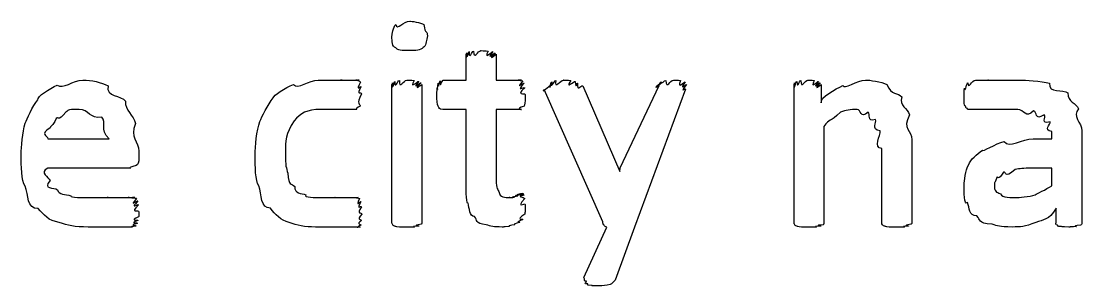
# Model space of a CAD drawing. Header units: millimetres. Extents: x 0 to 216, y 0 to 279.
# Drawn here: x 143.5 to 156.22, y 56.94 to 60.12 of the extents above; entities that cross this region are included whole.
import ezdxf

# ---------------------------------------------------------------- set-up
doc = ezdxf.new("R2010")
doc.units = ezdxf.units.MM
doc.layers.get('0').update_dxf_attribs({"linetype": 'CONTINUOUS'})

msp = doc.modelspace()

# ---------------------------------------------------------------- linework, layer by layer
at = {"color": 0}
for p, q in [((148.375, 59.9405), (148.375, 59.9405)), ((148.84, 59.4113), (148.84, 59.72)), ((149.199, 59.72), (149.199, 59.4113)), ((148.565, 59.4113), (148.84, 59.4113)), ((149.199, 59.4113), (149.502, 59.4113)), ((147.95, 57.7024), (147.95, 59.3563)), ((148.308, 59.3563), (148.308, 57.7024)), ((150.476, 57.7081), (149.776, 59.2956)), ((150.239, 59.3397), (150.68, 58.3145)), ((150.686, 58.3586), (151.154, 59.3453)), ((151.468, 59.3012), (150.857, 57.6474)), ((152.771, 57.7024), (152.771, 59.3563)), ((153.096, 59.3563), (153.096, 59.1358)), ((148.84, 59.0585), (148.559, 59.0585)), ((148.84, 58.1656), (148.84, 59.0585)), ((149.502, 59.0585), (149.199, 59.0585)), ((149.199, 59.0585), (149.199, 58.287)), ((153.129, 58.8546), (153.129, 57.7024)), ((155.862, 58.7058), (155.862, 58.7939)), ((156.22, 58.7996), (156.22, 57.7024)), ((143.824, 58.7058), (144.558, 58.7058)), ((154.182, 58.6948), (154.182, 57.7024)), ((155.636, 58.7058), (155.862, 58.7058)), ((144.916, 58.5569), (144.916, 58.4962)), ((153.823, 57.7024), (153.823, 58.59)), ((144.811, 58.353), (143.824, 58.353)), ((150.68, 58.3145), (150.686, 58.3586)), ((155.862, 58.353), (155.625, 58.353)), ((155.862, 58.1434), (155.862, 58.353)), ((149.546, 57.9176), (149.546, 57.9176)), ((155.911, 57.7024), (155.911, 57.8735)), ((147.589, 57.8019), (147.589, 57.8019)), ((150.25, 57.041), (150.526, 57.6474)), ((150.857, 57.6474), (150.625, 57.0082))]:
    msp.add_line(p, q, dxfattribs=at)
for points in [[(147.95, 59.9405), (147.95, 59.9475), (147.964, 60.0523), (147.995, 60.0784)], [(147.995, 60.0784), (148.012, 59.9983), (148.084, 60.1169), (148.165, 60.1169)], [(148.165, 60.1169), (148.174, 60.1169), (148.3, 60.1031), (148.331, 60.0784)], [(148.331, 60.0784), (148.35, 59.9514), (148.375, 60.0093), (148.375, 59.9405)], [(147.995, 59.7972), (147.95, 59.811), (147.95, 59.8703), (147.95, 59.9405)], [(148.375, 59.9405), (148.35, 59.8152), (148.358, 59.8276), (148.325, 59.8029)], [(148.16, 59.7641), (148.008, 59.7641), (148.023, 59.775), (147.995, 59.7972)], [(148.325, 59.8029), (148.288, 59.7641), (148.24, 59.7641), (148.16, 59.7641)], [(148.929, 59.7588), (148.924, 59.6456), (148.984, 59.7641), (149.017, 59.7641)], [(149.017, 59.7641), (148.995, 59.7641), (149.083, 59.7613), (149.105, 59.7588)], [(148.84, 59.72), (148.84, 59.6209), (148.842, 59.7285), (148.846, 59.7366)], [(148.846, 59.7366), (148.851, 59.6346), (148.863, 59.7489), (148.874, 59.7531)], [(148.874, 59.7531), (148.876, 59.6427), (148.907, 59.7588), (148.929, 59.7588)], [(149.105, 59.7588), (149.042, 59.6427), (149.149, 59.756), (149.16, 59.7531)], [(149.16, 59.7531), (149.068, 59.6346), (149.184, 59.7436), (149.188, 59.7366)], [(149.188, 59.7366), (149.079, 59.6209), (149.199, 59.7228), (149.199, 59.72)], [(143.935, 59.3506), (144.001, 59.2928), (144.129, 59.4113), (144.243, 59.4113)], [(144.243, 59.4113), (144.35, 59.4113), (144.461, 59.3866), (144.546, 59.3397)], [(146.768, 59.3563), (146.824, 59.2928), (146.958, 59.4113), (147.066, 59.4113)], [(147.066, 59.4113), (147.1, 59.4113), (147.166, 59.4113), (147.215, 59.4113)], [(147.215, 59.4113), (147.199, 59.4113), (147.311, 59.4113), (147.352, 59.4113)], [(147.352, 59.4113), (147.28, 59.4113), (147.429, 59.4113), (147.463, 59.4113)], [(147.463, 59.4113), (147.464, 59.4113), (147.518, 59.4113), (147.528, 59.4113)], [(147.528, 59.4113), (147.49, 59.4113), (147.552, 59.4113), (147.556, 59.4113)], [(147.556, 59.4113), (147.501, 59.4113), (147.569, 59.4018), (147.573, 59.3838)], [(147.573, 59.3838), (147.508, 59.2596), (147.578, 59.3506), (147.578, 59.3288)], [(147.956, 59.3781), (147.961, 59.279), (147.972, 59.3908), (147.983, 59.3947)], [(147.983, 59.3947), (147.986, 59.2899), (148.016, 59.406), (148.039, 59.406)], [(148.039, 59.406), (148.034, 59.2928), (148.094, 59.4113), (148.127, 59.4113)], [(148.127, 59.4113), (148.105, 59.4113), (148.193, 59.4085), (148.215, 59.406)], [(148.215, 59.406), (148.151, 59.2899), (148.259, 59.4018), (148.27, 59.3947)], [(148.27, 59.3947), (148.178, 59.279), (148.293, 59.3852), (148.298, 59.3781)], [(148.504, 59.3729), (148.506, 59.2818), (148.518, 59.3961), (148.526, 59.4004)], [(148.526, 59.4004), (148.524, 59.2928), (148.55, 59.4113), (148.565, 59.4113)], [(149.502, 59.4113), (149.406, 59.4113), (149.514, 59.4071), (149.519, 59.4004)], [(149.519, 59.4004), (149.417, 59.2818), (149.531, 59.3866), (149.535, 59.3729)], [(149.853, 59.3563), (149.831, 59.2709), (149.856, 59.381), (149.865, 59.3894)], [(149.865, 59.3894), (149.849, 59.2861), (149.892, 59.4018), (149.914, 59.406)], [(149.914, 59.406), (149.897, 59.2928), (149.97, 59.4113), (150.008, 59.4113)], [(150.008, 59.4113), (149.97, 59.4113), (150.074, 59.4085), (150.096, 59.406)], [(150.096, 59.406), (150.015, 59.2899), (150.134, 59.4018), (150.145, 59.3947)], [(150.145, 59.3947), (150.158, 59.279), (150.169, 59.3838), (150.173, 59.3729)], [(151.154, 59.3453), (151.058, 59.2748), (151.171, 59.3852), (151.182, 59.3894)], [(151.182, 59.3894), (151.08, 59.2861), (151.209, 59.4018), (151.232, 59.406)], [(151.232, 59.406), (151.243, 59.2928), (151.284, 59.4113), (151.325, 59.4113)], [(151.325, 59.4113), (151.316, 59.4113), (151.386, 59.4085), (151.408, 59.406)], [(151.408, 59.406), (151.364, 59.2861), (151.452, 59.3961), (151.463, 59.3894)], [(151.463, 59.3894), (151.386, 59.2709), (151.48, 59.37), (151.48, 59.3563)], [(152.776, 59.3781), (152.777, 59.279), (152.789, 59.3908), (152.804, 59.3947)], [(152.804, 59.3947), (152.806, 59.2899), (152.834, 59.406), (152.853, 59.406)], [(152.853, 59.406), (152.848, 59.2928), (152.903, 59.4113), (152.936, 59.4113)], [(152.936, 59.4113), (152.91, 59.4113), (152.991, 59.4085), (153.013, 59.406)], [(153.013, 59.406), (152.954, 59.2899), (153.052, 59.4018), (153.063, 59.3947)], [(153.063, 59.3947), (152.976, 59.279), (153.081, 59.3852), (153.085, 59.3781)], [(153.355, 59.3453), (153.366, 59.2928), (153.533, 59.4113), (153.625, 59.4113)], [(153.625, 59.4113), (153.677, 59.4113), (153.814, 59.3919), (153.884, 59.3563)], [(154.853, 59.3781), (154.856, 59.2928), (154.903, 59.4113), (154.947, 59.4113)], [(154.947, 59.4113), (154.944, 59.4113), (155.042, 59.4113), (155.101, 59.4113)], [(155.101, 59.4113), (155.062, 59.4113), (155.222, 59.4113), (155.289, 59.4113)], [(155.289, 59.4113), (155.316, 59.4113), (155.428, 59.4113), (155.498, 59.4113)], [(155.498, 59.4113), (155.517, 59.4113), (155.742, 59.3975), (155.834, 59.3729)], [(143.703, 59.1742), (143.699, 59.213), (143.842, 59.3094), (143.935, 59.3506)], [(144.546, 59.3397), (144.519, 59.2018), (144.701, 59.2349), (144.756, 59.1577)], [(146.526, 59.1965), (146.523, 59.224), (146.675, 59.3231), (146.768, 59.3563)], [(147.578, 59.3288), (147.512, 59.2155), (147.584, 59.279), (147.584, 59.2459)], [(147.95, 59.3563), (147.95, 59.2638), (147.952, 59.37), (147.956, 59.3781)], [(148.298, 59.3781), (148.189, 59.2638), (148.308, 59.363), (148.308, 59.3563)], [(148.488, 59.2349), (148.488, 59.2088), (148.489, 59.2956), (148.493, 59.3178)], [(148.493, 59.3178), (148.495, 59.2529), (148.5, 59.3577), (148.504, 59.3729)], [(149.535, 59.3729), (149.425, 59.2529), (149.541, 59.3397), (149.541, 59.3178)], [(149.541, 59.3178), (149.427, 59.2088), (149.546, 59.2681), (149.546, 59.2349)], [(149.776, 59.2956), (149.714, 59.242), (149.853, 59.3411), (149.853, 59.3563)], [(150.173, 59.3729), (150.169, 59.2596), (150.202, 59.3535), (150.239, 59.3397)], [(151.48, 59.3563), (151.386, 59.242), (151.475, 59.3231), (151.468, 59.3012)], [(152.771, 59.3563), (152.771, 59.2638), (152.772, 59.37), (152.776, 59.3781)], [(153.085, 59.3781), (152.987, 59.2638), (153.096, 59.363), (153.096, 59.3563)], [(153.096, 59.1358), (153.075, 59.2046), (153.27, 59.3012), (153.355, 59.3453)], [(153.884, 59.3563), (153.939, 59.2197), (154.016, 59.2695), (154.061, 59.2074)], [(154.809, 59.213), (154.809, 59.2046), (154.81, 59.2899), (154.814, 59.3122)], [(154.814, 59.3122), (154.82, 59.2487), (154.833, 59.3563), (154.853, 59.3781)], [(155.834, 59.3729), (155.819, 59.242), (155.999, 59.3079), (156.054, 59.2571)], [(156.054, 59.2571), (156.051, 59.1386), (156.155, 59.1414), (156.181, 59.0642)], [(143.554, 58.8931), (143.574, 58.94), (143.64, 59.0973), (143.703, 59.1742)], [(144.756, 59.1577), (144.746, 59.0476), (144.851, 58.9897), (144.877, 58.8878)], [(146.366, 58.9153), (146.388, 58.9594), (146.459, 59.122), (146.526, 59.1965)], [(147.584, 59.2459), (147.512, 59.1136), (147.578, 59.1263), (147.567, 59.0973)], [(148.504, 59.0973), (148.488, 59.1136), (148.488, 59.1714), (148.488, 59.2349)], [(149.546, 59.2349), (149.546, 59.1136), (149.542, 59.1263), (149.535, 59.0973)], [(154.061, 59.2074), (154.027, 59.0984), (154.135, 59.0765), (154.154, 58.9926)], [(154.809, 59.1467), (154.809, 59.1386), (154.809, 59.1908), (154.809, 59.213)], [(154.825, 59.0973), (154.812, 59.0984), (154.812, 59.1273), (154.809, 59.1467)], [(144.04, 59.0254), (143.935, 58.9001), (143.957, 58.9813), (143.924, 58.9485)], [(144.199, 59.0585), (144.026, 59.0585), (144.086, 59.0476), (144.04, 59.0254)], [(144.47, 58.965), (144.323, 58.94), (144.321, 59.0585), (144.199, 59.0585)], [(147.093, 59.0585), (146.931, 59.0585), (146.852, 59.0116), (146.779, 58.9209)], [(147.264, 59.0585), (147.133, 59.0585), (147.159, 59.0585), (147.093, 59.0585)], [(147.385, 59.0585), (147.347, 59.0585), (147.311, 59.0585), (147.264, 59.0585)], [(147.473, 59.0585), (147.416, 59.0585), (147.421, 59.0585), (147.385, 59.0585)], [(147.528, 59.0585), (147.46, 59.0585), (147.496, 59.0585), (147.473, 59.0585)], [(147.567, 59.0973), (147.49, 59.0585), (147.542, 59.0585), (147.528, 59.0585)], [(148.559, 59.0585), (148.512, 59.0585), (148.518, 59.0709), (148.504, 59.0973)], [(149.535, 59.0973), (149.414, 59.0585), (149.516, 59.0585), (149.502, 59.0585)], [(153.327, 59.0254), (153.197, 58.9001), (153.198, 58.9499), (153.129, 58.8546)], [(153.526, 59.0585), (153.443, 59.0585), (153.393, 59.0476), (153.327, 59.0254)], [(153.658, 59.0254), (153.56, 58.94), (153.577, 59.0585), (153.526, 59.0585)], [(153.746, 58.9372), (153.633, 58.9001), (153.694, 59.0063), (153.658, 59.0254)], [(154.848, 59.0695), (154.827, 59.0723), (154.832, 59.086), (154.825, 59.0973)], [(154.875, 59.0585), (154.842, 59.0585), (154.854, 59.0613), (154.848, 59.0695)], [(154.947, 59.0585), (154.867, 59.0585), (154.889, 59.0585), (154.875, 59.0585)], [(155.068, 59.0585), (154.933, 59.0585), (154.98, 59.0585), (154.947, 59.0585)], [(155.233, 59.0585), (155.146, 59.0585), (155.115, 59.0585), (155.068, 59.0585)], [(155.454, 59.0585), (155.274, 59.0585), (155.299, 59.0585), (155.233, 59.0585)], [(155.641, 59.0419), (155.547, 58.94), (155.527, 59.0585), (155.454, 59.0585)], [(155.768, 58.9926), (155.649, 58.9181), (155.692, 59.031), (155.641, 59.0419)], [(156.181, 59.0642), (156.101, 58.9841), (156.22, 58.8987), (156.22, 58.7996)], [(143.505, 58.5241), (143.505, 58.6024), (143.521, 58.783), (143.554, 58.8931)], [(143.924, 58.9485), (143.871, 58.838), (143.87, 58.8821), (143.852, 58.838)], [(144.558, 58.7058), (144.445, 58.8162), (144.531, 58.9015), (144.47, 58.965)], [(144.877, 58.8878), (144.797, 58.7237), (144.916, 58.674), (144.916, 58.5569)], [(146.31, 58.5075), (146.31, 58.6176), (146.328, 58.8049), (146.366, 58.9153)], [(146.779, 58.9209), (146.67, 58.7569), (146.674, 58.6962), (146.674, 58.5241)], [(153.802, 58.7996), (153.682, 58.8229), (153.771, 58.9001), (153.746, 58.9372)], [(154.154, 58.9926), (154.063, 58.8162), (154.182, 58.8119), (154.182, 58.6948)], [(155.84, 58.9097), (155.715, 58.874), (155.801, 58.9703), (155.768, 58.9926)], [(155.862, 58.7939), (155.746, 58.8077), (155.853, 58.8768), (155.84, 58.9097)], [(143.852, 58.838), (143.717, 58.7527), (143.824, 58.7527), (143.824, 58.7058)], [(153.823, 58.59), (153.708, 58.5982), (153.815, 58.747), (153.802, 58.7996)], [(155.029, 58.5682), (155.025, 58.5431), (155.185, 58.6507), (155.289, 58.6726)], [(155.289, 58.6726), (155.349, 58.5872), (155.506, 58.7058), (155.636, 58.7058)], [(143.554, 58.1381), (143.505, 58.2013), (143.505, 58.3766), (143.505, 58.5241)], [(144.916, 58.4962), (144.916, 58.3971), (144.905, 58.408), (144.883, 58.3861)], [(146.354, 58.1434), (146.31, 58.2013), (146.31, 58.371), (146.31, 58.5075)], [(146.674, 58.5241), (146.67, 58.3777), (146.683, 58.3586), (146.702, 58.2923)], [(154.864, 58.3971), (154.886, 58.4521), (154.959, 58.5241), (155.029, 58.5682)], [(144.883, 58.3861), (144.753, 58.353), (144.836, 58.353), (144.811, 58.353)], [(154.809, 58.1547), (154.809, 58.1946), (154.827, 58.3269), (154.864, 58.3971)], [(143.824, 58.353), (143.717, 58.2979), (143.833, 58.2482), (143.852, 58.2041)], [(146.702, 58.2923), (146.707, 58.1325), (146.747, 58.1766), (146.784, 58.1325)], [(149.199, 58.287), (149.196, 58.0954), (149.21, 58.1187), (149.232, 58.0718)], [(155.2, 58.2429), (155.169, 58.1395), (155.172, 58.1946), (155.172, 58.1656)], [(155.283, 58.3036), (155.206, 58.1875), (155.218, 58.2676), (155.2, 58.2429)], [(155.421, 58.3364), (155.279, 58.2164), (155.319, 58.3173), (155.283, 58.3036)], [(155.625, 58.353), (155.51, 58.353), (155.479, 58.3477), (155.421, 58.3364)], [(143.709, 57.8679), (143.574, 57.8679), (143.59, 58.0305), (143.554, 58.1381)], [(143.852, 58.2041), (143.754, 58.0954), (143.899, 58.1272), (143.94, 58.094)], [(146.492, 57.8735), (146.372, 57.8707), (146.388, 58.0362), (146.354, 58.1434)], [(146.784, 58.1325), (146.78, 58.0443), (146.865, 58.0552), (146.917, 58.0334)], [(148.863, 57.9342), (148.84, 57.9039), (148.84, 58.0775), (148.84, 58.1656)], [(154.848, 57.9395), (154.809, 57.9039), (154.809, 58.0732), (154.809, 58.1547)], [(155.172, 58.1656), (155.169, 58.0581), (155.196, 58.0732), (155.244, 58.0443)], [(155.663, 58.0334), (155.676, 58.0471), (155.791, 58.0954), (155.862, 58.1434)], [(143.94, 58.094), (143.953, 58.0334), (144.034, 58.0401), (144.1, 58.0224)], [(144.1, 58.0224), (144.085, 58.0002), (144.246, 58.0002), (144.343, 58.0002)], [(144.343, 58.0002), (144.376, 58.0002), (144.487, 58.0002), (144.546, 58.0002)], [(144.546, 58.0002), (144.493, 58.0002), (144.654, 58.0002), (144.695, 58.0002)], [(144.695, 58.0002), (144.695, 58.0002), (144.774, 58.0002), (144.8, 58.0002)], [(144.8, 58.0002), (144.75, 58.0002), (144.851, 58.0002), (144.866, 58.0002)], [(144.866, 58.0002), (144.775, 58.0002), (144.884, 57.996), (144.888, 57.9893)], [(144.888, 57.9893), (144.786, 57.8707), (144.901, 57.9755), (144.905, 57.9617)], [(146.917, 58.0334), (146.886, 58.0002), (147.032, 58.0002), (147.099, 58.0002)], [(147.099, 58.0002), (147.137, 58.0002), (147.221, 58.0002), (147.27, 58.0002)], [(147.27, 58.0002), (147.233, 58.0002), (147.359, 58.0002), (147.396, 58.0002)], [(147.396, 58.0002), (147.424, 58.0002), (147.463, 58.0002), (147.484, 58.0002)], [(147.484, 58.0002), (147.471, 58.0002), (147.53, 58.0002), (147.545, 58.0002)], [(147.545, 58.0002), (147.493, 58.0002), (147.557, 57.996), (147.562, 57.9893)], [(147.562, 57.9893), (147.504, 57.8679), (147.574, 57.9684), (147.578, 57.9508)], [(149.232, 58.0718), (149.244, 58.0002), (149.301, 58.0002), (149.364, 58.0002)], [(149.364, 58.0002), (149.328, 58.0002), (149.404, 58.0016), (149.419, 58.0058)], [(149.419, 58.0058), (149.359, 58.0111), (149.447, 58.0182), (149.458, 58.0224)], [(149.458, 58.0224), (149.383, 58.0224), (149.483, 58.0348), (149.491, 58.039)], [(149.491, 58.039), (149.403, 58.0334), (149.51, 58.0499), (149.519, 58.0499)], [(149.519, 58.0499), (149.414, 58.0334), (149.526, 58.0471), (149.529, 58.0443)], [(149.529, 58.0443), (149.421, 58.0291), (149.535, 58.039), (149.535, 58.0277)], [(149.535, 58.0277), (149.425, 58.0111), (149.541, 58.0072), (149.541, 57.9893)], [(149.541, 57.9893), (149.427, 57.857), (149.546, 57.9466), (149.546, 57.9176)], [(155.244, 58.0443), (155.268, 58.0002), (155.367, 58.0002), (155.459, 58.0002)], [(155.459, 58.0002), (155.433, 58.0002), (155.6, 58.0111), (155.663, 58.0334)], [(143.962, 57.7024), (143.827, 57.7204), (143.778, 57.7935), (143.709, 57.8679)], [(144.905, 57.9617), (144.794, 57.846), (144.911, 57.9342), (144.911, 57.912)], [(144.911, 57.912), (144.797, 57.8019), (144.916, 57.8626), (144.916, 57.8294)], [(146.719, 57.7024), (146.611, 57.7247), (146.554, 57.7991), (146.492, 57.8735)], [(147.578, 57.9508), (147.512, 57.8347), (147.584, 57.9148), (147.584, 57.8901)], [(147.584, 57.8901), (147.515, 57.7825), (147.589, 57.8347), (147.589, 57.8019)], [(148.94, 57.7744), (148.874, 57.7755), (148.88, 57.8707), (148.863, 57.9342)], [(149.546, 57.9176), (149.546, 57.7797), (149.543, 57.8309), (149.541, 57.8019)], [(154.963, 57.7797), (154.864, 57.7797), (154.876, 57.8764), (154.848, 57.9395)], [(155.911, 57.8735), (155.823, 57.7204), (155.757, 57.7384), (155.669, 57.7024)], [(144.911, 57.7688), (144.794, 57.7137), (144.908, 57.7384), (144.905, 57.7247)], [(144.916, 57.8294), (144.916, 57.7465), (144.913, 57.7868), (144.911, 57.7688)], [(147.589, 57.8019), (147.515, 57.7204), (147.586, 57.7465), (147.584, 57.7247)], [(149.078, 57.6749), (148.942, 57.6873), (148.976, 57.7303), (148.94, 57.7744)], [(149.519, 57.7356), (149.403, 57.6943), (149.498, 57.7137), (149.48, 57.7024)], [(149.541, 57.8019), (149.421, 57.7204), (149.529, 57.7494), (149.519, 57.7356)], [(155.145, 57.6806), (154.963, 57.6915), (155.014, 57.7356), (154.963, 57.7797)], [(144.309, 57.6474), (144.144, 57.6474), (144.061, 57.6654), (143.962, 57.7024)], [(144.525, 57.6474), (144.353, 57.6474), (144.387, 57.6474), (144.309, 57.6474)], [(144.701, 57.6474), (144.603, 57.6474), (144.591, 57.6474), (144.525, 57.6474)], [(144.828, 57.6474), (144.706, 57.6474), (144.752, 57.6474), (144.701, 57.6474)], [(144.883, 57.6584), (144.773, 57.6474), (144.861, 57.6474), (144.828, 57.6474)], [(144.899, 57.6915), (144.784, 57.6654), (144.89, 57.6696), (144.883, 57.6584)], [(144.905, 57.7247), (144.791, 57.6873), (144.902, 57.7024), (144.899, 57.6915)], [(147.032, 57.6474), (146.909, 57.6474), (146.809, 57.6654), (146.719, 57.7024)], [(147.192, 57.6474), (147.082, 57.6474), (147.088, 57.6474), (147.032, 57.6474)], [(147.341, 57.6474), (147.188, 57.6474), (147.248, 57.6474), (147.192, 57.6474)], [(147.463, 57.6474), (147.398, 57.6474), (147.388, 57.6474), (147.341, 57.6474)], [(147.54, 57.6474), (147.468, 57.6474), (147.498, 57.6474), (147.463, 57.6474)], [(147.567, 57.6474), (147.497, 57.6474), (147.554, 57.6474), (147.54, 57.6474)], [(147.578, 57.6696), (147.508, 57.6474), (147.574, 57.6474), (147.567, 57.6474)], [(147.584, 57.7247), (147.512, 57.6763), (147.581, 57.6834), (147.578, 57.6696)], [(147.956, 57.6806), (147.95, 57.6763), (147.95, 57.6943), (147.95, 57.7024)], [(147.983, 57.6584), (147.961, 57.6612), (147.963, 57.6721), (147.956, 57.6806)], [(148.039, 57.6474), (147.986, 57.6502), (147.997, 57.6545), (147.983, 57.6584)], [(148.127, 57.6474), (148.034, 57.6474), (148.063, 57.6474), (148.039, 57.6474)], [(148.215, 57.6474), (148.105, 57.6474), (148.162, 57.6474), (148.127, 57.6474)], [(148.27, 57.6584), (148.151, 57.6502), (148.24, 57.6502), (148.215, 57.6474)], [(148.298, 57.6806), (148.178, 57.6612), (148.284, 57.6654), (148.27, 57.6584)], [(148.308, 57.7024), (148.306, 57.6763), (148.305, 57.6873), (148.298, 57.6806)], [(149.271, 57.6474), (149.171, 57.6474), (149.133, 57.6559), (149.078, 57.6749)], [(149.348, 57.6531), (149.271, 57.6474), (149.295, 57.6474), (149.271, 57.6474)], [(149.419, 57.6749), (149.321, 57.6584), (149.372, 57.6598), (149.348, 57.6531)], [(149.48, 57.7024), (149.365, 57.6721), (149.441, 57.682), (149.419, 57.6749)], [(150.493, 57.6696), (150.484, 57.6721), (150.479, 57.6929), (150.476, 57.7081)], [(150.526, 57.6474), (150.504, 57.6502), (150.504, 57.6584), (150.493, 57.6696)], [(152.776, 57.6806), (152.771, 57.6763), (152.771, 57.6943), (152.771, 57.7024)], [(152.804, 57.6584), (152.782, 57.6612), (152.783, 57.6721), (152.776, 57.6806)], [(152.859, 57.6474), (152.806, 57.6502), (152.818, 57.6545), (152.804, 57.6584)], [(152.947, 57.6474), (152.855, 57.6474), (152.884, 57.6474), (152.859, 57.6474)], [(153.035, 57.6474), (152.925, 57.6474), (152.983, 57.6474), (152.947, 57.6474)], [(153.09, 57.6584), (152.972, 57.6502), (153.06, 57.6502), (153.035, 57.6474)], [(153.118, 57.6749), (152.998, 57.6612), (153.104, 57.6654), (153.09, 57.6584)], [(153.129, 57.7024), (153.126, 57.6721), (153.125, 57.682), (153.118, 57.6749)], [(153.829, 57.6749), (153.825, 57.6721), (153.823, 57.6915), (153.823, 57.7024)], [(153.857, 57.6584), (153.836, 57.6612), (153.836, 57.6711), (153.829, 57.6749)], [(153.912, 57.6474), (153.862, 57.6502), (153.87, 57.6545), (153.857, 57.6584)], [(154.005, 57.6474), (153.909, 57.6474), (153.936, 57.6474), (153.912, 57.6474)], [(154.088, 57.6474), (153.979, 57.6474), (154.039, 57.6474), (154.005, 57.6474)], [(154.143, 57.6584), (154.027, 57.6502), (154.113, 57.6502), (154.088, 57.6474)], [(154.171, 57.6806), (154.052, 57.6612), (154.157, 57.6654), (154.143, 57.6584)], [(154.182, 57.7024), (154.182, 57.6763), (154.178, 57.6873), (154.171, 57.6806)], [(155.388, 57.6474), (155.224, 57.6474), (155.218, 57.6584), (155.145, 57.6806)], [(155.669, 57.7024), (155.528, 57.6474), (155.487, 57.6474), (155.388, 57.6474)], [(155.928, 57.6696), (155.896, 57.6696), (155.911, 57.6873), (155.911, 57.7024)], [(155.978, 57.6531), (155.918, 57.6545), (155.939, 57.6612), (155.928, 57.6696)], [(156.066, 57.6474), (155.962, 57.6474), (155.999, 57.6488), (155.978, 57.6531)], [(156.154, 57.6531), (156.039, 57.6474), (156.106, 57.6474), (156.066, 57.6474)], [(156.203, 57.6696), (156.079, 57.6545), (156.176, 57.6559), (156.154, 57.6531)], [(156.22, 57.7024), (156.22, 57.6696), (156.215, 57.6763), (156.203, 57.6696)], [(150.283, 56.9969), (150.235, 56.9902), (150.272, 57.0234), (150.25, 57.041)], [(150.3, 56.9641), (150.235, 56.9641), (150.283, 56.9831), (150.283, 56.9969)], [(150.344, 56.9475), (150.257, 56.9503), (150.311, 56.957), (150.3, 56.9641)], [(150.625, 57.0082), (150.573, 56.9641), (150.598, 56.9694), (150.564, 56.9584)], [(150.427, 56.9419), (150.297, 56.9419), (150.366, 56.9447), (150.344, 56.9475)], [(150.564, 56.9584), (150.511, 56.9419), (150.489, 56.9419), (150.427, 56.9419)]]:
    msp.add_open_spline(points, degree=3, dxfattribs=at)

doc.saveas('drawing.dxf')
